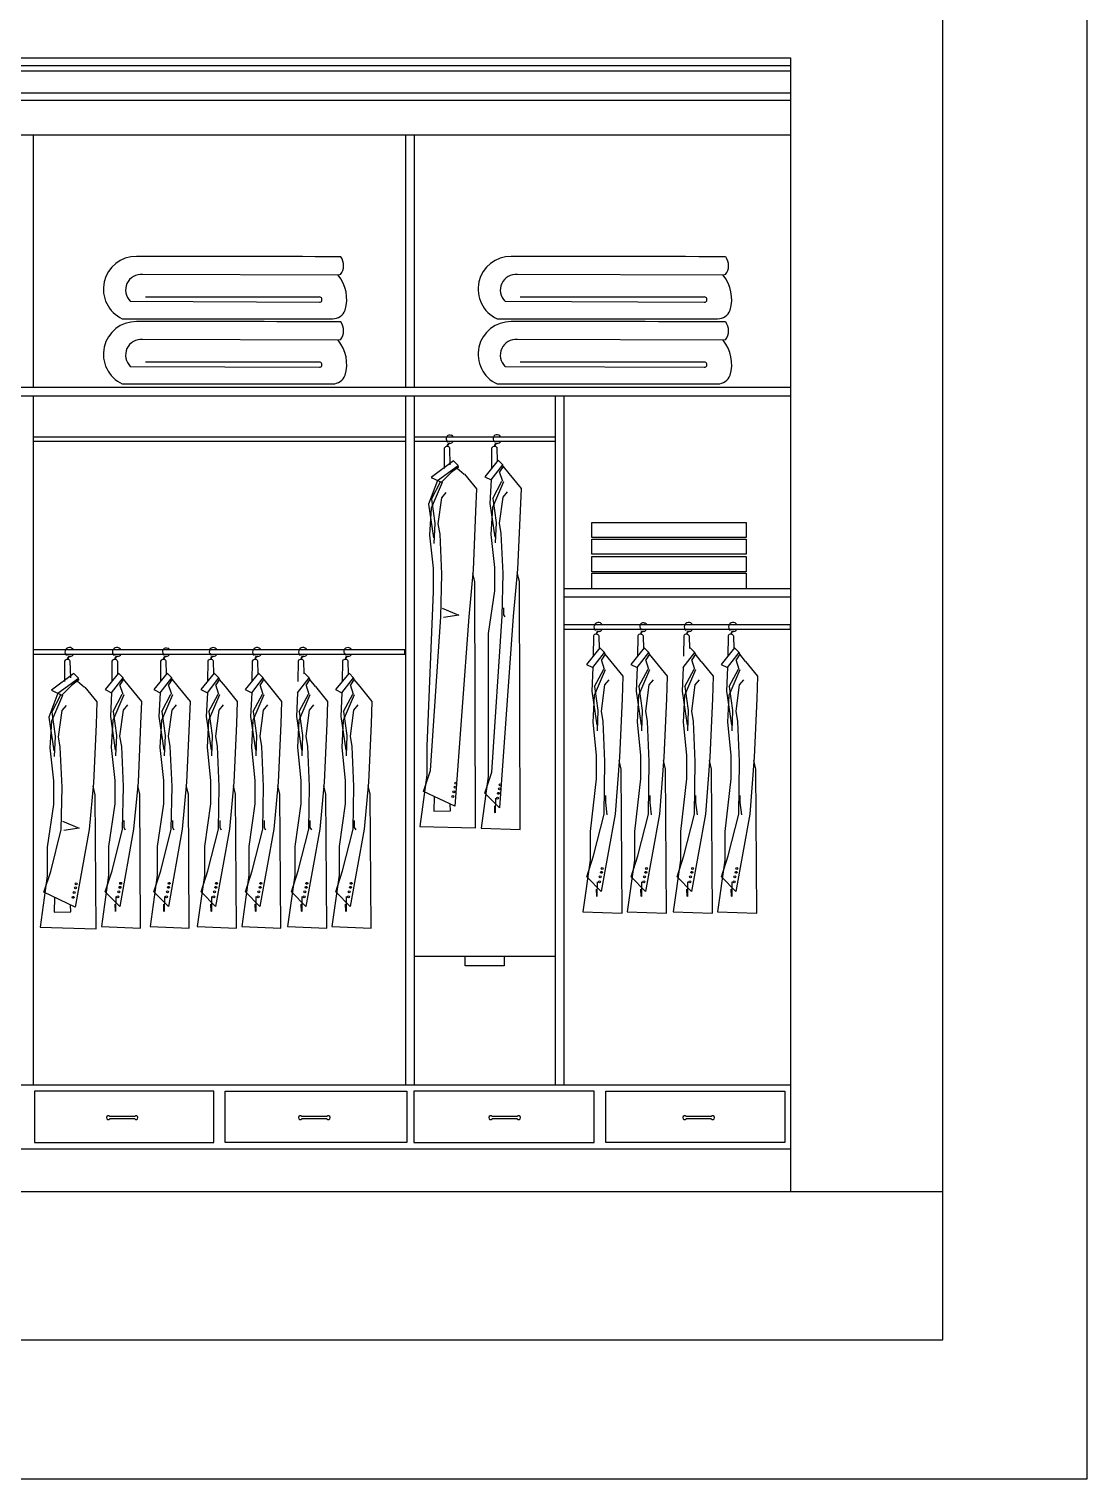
# Model space of a CAD drawing. Header units: inches. Extents: x 8.4 to 50.9, y 14.4 to 39.2.
# Drawn here: x 26.9 to 29.372, y 14.425 to 17.814 of the extents above; entities that cross this region are included whole.
import ezdxf

# ---------------------------------------------------------------- set-up
doc = ezdxf.new("R2010")
doc.units = ezdxf.units.IN
doc.header["$MEASUREMENT"] = 0
for name, color, linetype in [('02', 2, 'Continuous'), ('1', 1, 'Continuous'), ('kadrbm', 4, 'Continuous')]:
    doc.layers.add(name, color=color, linetype=linetype)

# ---------------------------------------------------------------- blocks, each defined once
blk = doc.blocks.new('kadrbm')
at = {"layer": 'kadrbm', "color": 4}
blk.add_lwpolyline([(0, 0), (0, 24.7972), (21, 24.7972), (21, 0), (0, 0)], close=True, dxfattribs=at)
blk.add_lwpolyline([(20.6631, 0.3257), (20.6631, 24.4603), (0.3369, 24.4603), (0.3369, 0.3257), (20.6631, 0.3257)], dxfattribs=at)

msp = doc.modelspace()

# ---------------------------------------------------------------- linework, layer by layer
at = {"layer": '02'}
for p, q in [((25.3668, 17.7466), (28.679, 17.7466)), ((28.679, 17.7282), (25.3668, 17.7282)), ((28.679, 17.7466), (28.679, 15.0966)), ((28.679, 17.6639), (25.4259, 17.6639)), ((28.679, 17.6466), (25.4433, 17.6466)), ((25.4594, 17.5666), (28.679, 17.5666)), ((26.9098, 17.5666), (26.9098, 16.9766)), ((27.7795, 17.5666), (27.7795, 16.9766)), ((27.7995, 17.5666), (27.7995, 16.9766)), ((27.6221, 17.2387), (27.1652, 17.2405)), ((27.6275, 17.2401), (27.6221, 17.2387)), ((28.5216, 17.2387), (28.0408, 17.2405)), ((28.527, 17.2401), (28.5216, 17.2387)), ((27.5768, 17.1876), (27.1719, 17.1876)), ((28.4763, 17.1876), (28.0475, 17.1876)), ((27.1364, 17.1777), (27.5782, 17.1755)), ((28.012, 17.1777), (28.4777, 17.1755)), ((27.1179, 17.1369), (27.6093, 17.1369)), ((27.9935, 17.1369), (28.5088, 17.1369)), ((27.6221, 17.0865), (27.1652, 17.0883)), ((27.6275, 17.0879), (27.6221, 17.0865)), ((28.5216, 17.0865), (28.0408, 17.0883)), ((28.527, 17.0879), (28.5216, 17.0865)), ((27.1364, 17.0255), (27.5782, 17.0233)), ((27.5768, 17.0354), (27.1719, 17.0354)), ((28.012, 17.0255), (28.4777, 17.0233)), ((28.4763, 17.0354), (28.0475, 17.0354)), ((27.1179, 16.9847), (27.6093, 16.9847)), ((27.9935, 16.9847), (28.5088, 16.9847)), ((26.0098, 16.9766), (28.679, 16.9766)), ((26.0098, 16.9566), (28.679, 16.9566)), ((26.9098, 16.9566), (26.9098, 15.3466)), ((27.7795, 16.9566), (27.7795, 15.3466)), ((27.7995, 16.9566), (27.7995, 15.3466)), ((28.1295, 16.9566), (28.1295, 15.3466)), ((28.1495, 16.9566), (28.1495, 15.3466)), ((26.9098, 16.8606), (27.7795, 16.8606)), ((26.9098, 16.8506), (27.7795, 16.8506)), ((27.7995, 16.8606), (27.8741, 16.8606)), ((27.7995, 16.8506), (28.1295, 16.8506)), ((27.8752, 16.8606), (28.1295, 16.8606)), ((27.8699, 16.8345), (27.8696, 16.787)), ((27.8842, 16.7956), (27.8833, 16.834)), ((27.9806, 16.8345), (27.9803, 16.787)), ((27.9947, 16.8049), (27.994, 16.834)), ((27.8918, 16.805), (27.8392, 16.7661)), ((27.8541, 16.7591), (27.9026, 16.7942)), ((27.8634, 16.7547), (27.8865, 16.7775)), ((27.9036, 16.7903), (27.8865, 16.7775)), ((27.8918, 16.805), (27.9026, 16.7942)), ((27.9002, 16.7878), (27.9168, 16.7734)), ((27.9036, 16.7903), (27.9026, 16.7942)), ((27.996, 16.8064), (27.9647, 16.7675)), ((27.9796, 16.7605), (28.0068, 16.7955)), ((27.996, 16.8064), (28.0068, 16.7955)), ((28.0078, 16.7917), (27.9995, 16.7789)), ((28.0068, 16.7561), (27.9995, 16.7789)), ((28.0078, 16.7917), (28.0068, 16.7955)), ((28.0076, 16.7915), (28.021, 16.7748)), ((27.8541, 16.7591), (27.8335, 16.7036)), ((27.865, 16.7541), (27.8391, 16.6942)), ((27.8392, 16.7661), (27.8649, 16.754)), ((27.8399, 16.7149), (27.8613, 16.7557)), ((27.917, 16.7734), (27.9455, 16.7389)), ((27.9647, 16.7675), (27.9796, 16.7605)), ((27.9796, 16.7605), (27.9769, 16.705)), ((28.0083, 16.7555), (27.9824, 16.6956)), ((27.9833, 16.7163), (28.0047, 16.7571)), ((28.0211, 16.7748), (28.0496, 16.7403)), ((27.8399, 16.7149), (27.8478, 16.6589)), ((27.856, 16.6577), (27.8641, 16.7186)), ((27.8641, 16.7186), (27.8743, 16.7308)), ((27.9455, 16.7389), (27.9434, 16.6861)), ((27.9833, 16.7163), (27.9912, 16.6603)), ((27.9994, 16.6591), (28.0075, 16.72)), ((28.0075, 16.72), (28.0177, 16.7322)), ((28.0496, 16.7403), (28.0476, 16.6875)), ((27.8335, 16.7036), (27.845, 16.6246)), ((27.8391, 16.6942), (27.8357, 16.6313)), ((27.9434, 16.6861), (27.9373, 16.55)), ((27.9769, 16.705), (27.9883, 16.626)), ((27.9824, 16.6956), (27.979, 16.6327)), ((28.0476, 16.6875), (28.0415, 16.5514)), ((27.8478, 16.6589), (27.8459, 16.6113)), ((27.8601, 16.6333), (27.856, 16.6577)), ((27.9912, 16.6603), (27.9893, 16.6127)), ((28.0034, 16.6347), (27.9994, 16.6591)), ((27.8357, 16.6313), (27.8438, 16.5541)), ((27.8641, 16.5399), (27.8601, 16.6333)), ((27.979, 16.6327), (27.9872, 16.5555)), ((28.0075, 16.5413), (28.0034, 16.6347)), ((27.8438, 16.5541), (27.8438, 16.4993)), ((27.8621, 16.4404), (27.8641, 16.5399)), ((27.9373, 16.55), (27.9272, 16.4404)), ((27.9414, 16.5216), (27.9366, 16.5417)), ((27.9872, 16.5555), (27.9872, 16.5006)), ((28.0055, 16.4417), (28.0075, 16.5413)), ((28.0415, 16.5514), (28.0313, 16.4417)), ((28.0456, 16.523), (28.0407, 16.5431)), ((27.9434, 15.9466), (27.9414, 16.5216)), ((28.0476, 15.9429), (28.0456, 16.523)), ((28.1495, 16.5066), (28.679, 16.5066)), ((27.8438, 16.4993), (27.8296, 16.1375)), ((27.9872, 16.5006), (27.9729, 16.4011)), ((28.1495, 16.4866), (28.679, 16.4866)), ((27.8377, 16.0807), (27.8621, 16.4404)), ((27.8651, 16.46), (27.9042, 16.4437)), ((27.9042, 16.4437), (27.8683, 16.4385)), ((27.9272, 16.4404), (27.8948, 15.9972)), ((27.9811, 16.0769), (28.0055, 16.4417)), ((28.0313, 16.4417), (27.999, 15.9935)), ((28.0084, 16.4614), (28.0084, 16.4451)), ((28.0084, 16.4451), (28.0117, 16.4398)), ((27.9729, 16.4011), (27.9729, 16.0668)), ((28.2186, 16.3955), (28.2183, 16.348)), ((28.2327, 16.3659), (28.232, 16.395)), ((28.3222, 16.3955), (28.3219, 16.348)), ((28.3363, 16.3659), (28.3356, 16.395)), ((28.4296, 16.3955), (28.4293, 16.348)), ((28.4437, 16.3659), (28.443, 16.395)), ((28.5332, 16.3955), (28.5329, 16.348)), ((28.5473, 16.3659), (28.5466, 16.395)), ((26.9828, 16.3369), (26.9826, 16.2893)), ((26.9972, 16.2979), (26.9963, 16.3363)), ((27.0936, 16.3369), (27.0933, 16.2893)), ((27.1077, 16.3072), (27.107, 16.3363)), ((27.2072, 16.3369), (27.2069, 16.2893)), ((27.2213, 16.3072), (27.2206, 16.3363)), ((27.3175, 16.3369), (27.3172, 16.2893)), ((27.3316, 16.3072), (27.3309, 16.3363)), ((27.4211, 16.3369), (27.4208, 16.2893)), ((27.4352, 16.3072), (27.4345, 16.3363)), ((27.5285, 16.3369), (27.5282, 16.2893)), ((27.5426, 16.3072), (27.5419, 16.3363)), ((27.6321, 16.3369), (27.6318, 16.2893)), ((27.6462, 16.3072), (27.6455, 16.3363)), ((28.2339, 16.3674), (28.2027, 16.3285)), ((28.2175, 16.3215), (28.2448, 16.3565)), ((28.2339, 16.3674), (28.2448, 16.3565)), ((28.2457, 16.3527), (28.2374, 16.3399)), ((28.2448, 16.3171), (28.2374, 16.3399)), ((28.2457, 16.3527), (28.2448, 16.3565)), ((28.2456, 16.3525), (28.2589, 16.3358)), ((28.2591, 16.3358), (28.2876, 16.3013)), ((28.3375, 16.3674), (28.3063, 16.3285)), ((28.3211, 16.3215), (28.3484, 16.3565)), ((28.3375, 16.3674), (28.3484, 16.3565)), ((28.3493, 16.3527), (28.341, 16.3399)), ((28.3484, 16.3171), (28.341, 16.3399)), ((28.3493, 16.3527), (28.3484, 16.3565)), ((28.3492, 16.3525), (28.3625, 16.3358)), ((28.3627, 16.3358), (28.3912, 16.3013)), ((28.4285, 16.3215), (28.4558, 16.3565)), ((28.4449, 16.3674), (28.4558, 16.3565)), ((28.4567, 16.3527), (28.4484, 16.3399)), ((28.4558, 16.3171), (28.4484, 16.3399)), ((28.4567, 16.3527), (28.4558, 16.3565)), ((28.4566, 16.3525), (28.4699, 16.3358)), ((28.4701, 16.3358), (28.4986, 16.3013)), ((28.5485, 16.3674), (28.5173, 16.3285)), ((28.5322, 16.3215), (28.5594, 16.3565)), ((28.5485, 16.3674), (28.5594, 16.3565)), ((28.5603, 16.3527), (28.552, 16.3399)), ((28.5594, 16.3171), (28.552, 16.3399)), ((28.5603, 16.3527), (28.5594, 16.3565)), ((28.5602, 16.3525), (28.5735, 16.3358)), ((28.5737, 16.3358), (28.6022, 16.3013)), ((27.0048, 16.3074), (26.9522, 16.2685)), ((27.0048, 16.3074), (27.0156, 16.2965)), ((27.1089, 16.3088), (27.0777, 16.2699)), ((27.1089, 16.3088), (27.1198, 16.2979)), ((27.2226, 16.3088), (27.1913, 16.2699)), ((27.2226, 16.3088), (27.2334, 16.2979)), ((27.3328, 16.3088), (27.3016, 16.2699)), ((27.3328, 16.3088), (27.3437, 16.2979)), ((27.4364, 16.3088), (27.4052, 16.2699)), ((27.4364, 16.3088), (27.4473, 16.2979)), ((27.5438, 16.3088), (27.5547, 16.2979)), ((27.6475, 16.3088), (27.6162, 16.2699)), ((27.6475, 16.3088), (27.6583, 16.2979)), ((28.2027, 16.3285), (28.2175, 16.3215)), ((28.2175, 16.3215), (28.2149, 16.266)), ((28.2463, 16.3165), (28.2204, 16.2566)), ((28.2212, 16.2773), (28.2426, 16.3181)), ((28.3063, 16.3285), (28.3211, 16.3215)), ((28.3211, 16.3215), (28.3185, 16.266)), ((28.3499, 16.3165), (28.324, 16.2566)), ((28.3248, 16.2773), (28.3463, 16.3181)), ((28.4285, 16.3215), (28.4259, 16.266)), ((28.4573, 16.3165), (28.4314, 16.2566)), ((28.4322, 16.2773), (28.4537, 16.3181)), ((28.5173, 16.3285), (28.5322, 16.3215)), ((28.5322, 16.3215), (28.5295, 16.266)), ((28.5609, 16.3165), (28.535, 16.2566)), ((28.5358, 16.2773), (28.5573, 16.3181)), ((26.9522, 16.2685), (26.9779, 16.2563)), ((26.967, 16.2615), (27.0156, 16.2965)), ((26.9764, 16.2571), (26.9994, 16.2798)), ((27.0166, 16.2927), (26.9994, 16.2798)), ((27.0132, 16.2901), (27.0298, 16.2758)), ((27.0166, 16.2927), (27.0156, 16.2965)), ((27.0299, 16.2758), (27.0584, 16.2412)), ((27.0777, 16.2699), (27.0925, 16.2628)), ((27.0925, 16.2628), (27.1198, 16.2979)), ((27.1207, 16.2941), (27.1124, 16.2812)), ((27.1198, 16.2584), (27.1124, 16.2812)), ((27.1207, 16.2941), (27.1198, 16.2979)), ((27.1206, 16.2938), (27.1339, 16.2772)), ((27.1341, 16.2772), (27.1626, 16.2426)), ((27.1913, 16.2699), (27.2062, 16.2628)), ((27.2062, 16.2628), (27.2334, 16.2979)), ((27.2343, 16.2941), (27.226, 16.2812)), ((27.2334, 16.2584), (27.226, 16.2812)), ((27.2343, 16.2941), (27.2334, 16.2979)), ((27.2342, 16.2938), (27.2476, 16.2772)), ((27.2477, 16.2772), (27.2762, 16.2426)), ((27.3016, 16.2699), (27.3165, 16.2628)), ((27.3165, 16.2628), (27.3437, 16.2979)), ((27.3446, 16.2941), (27.3363, 16.2812)), ((27.3437, 16.2584), (27.3363, 16.2812)), ((27.3446, 16.2941), (27.3437, 16.2979)), ((27.3445, 16.2938), (27.3578, 16.2772)), ((27.358, 16.2772), (27.3865, 16.2426)), ((27.4052, 16.2699), (27.4201, 16.2628)), ((27.4201, 16.2628), (27.4473, 16.2979)), ((27.4482, 16.2941), (27.4399, 16.2812)), ((27.4473, 16.2584), (27.4399, 16.2812)), ((27.4482, 16.2941), (27.4473, 16.2979)), ((27.4481, 16.2938), (27.4614, 16.2772)), ((27.4616, 16.2772), (27.4901, 16.2426)), ((27.5275, 16.2628), (27.5547, 16.2979)), ((27.5556, 16.2941), (27.5473, 16.2812)), ((27.5547, 16.2584), (27.5473, 16.2812)), ((27.5556, 16.2941), (27.5547, 16.2979)), ((27.5555, 16.2938), (27.5688, 16.2772)), ((27.569, 16.2772), (27.5975, 16.2426)), ((27.6162, 16.2699), (27.6311, 16.2628)), ((27.6311, 16.2628), (27.6583, 16.2979)), ((27.6592, 16.2941), (27.6509, 16.2812)), ((27.6583, 16.2584), (27.6509, 16.2812)), ((27.6592, 16.2941), (27.6583, 16.2979)), ((27.6591, 16.2938), (27.6725, 16.2772)), ((27.6726, 16.2772), (27.7011, 16.2426)), ((28.2212, 16.2773), (28.2291, 16.2213)), ((28.2373, 16.22), (28.2455, 16.281)), ((28.2455, 16.281), (28.2556, 16.2932)), ((28.2876, 16.3013), (28.2856, 16.2485)), ((28.3248, 16.2773), (28.3327, 16.2213)), ((28.3409, 16.22), (28.3491, 16.281)), ((28.3491, 16.281), (28.3592, 16.2932)), ((28.3912, 16.3013), (28.3892, 16.2485)), ((28.4322, 16.2773), (28.4401, 16.2213)), ((28.4483, 16.22), (28.4565, 16.281)), ((28.4565, 16.281), (28.4666, 16.2932)), ((28.4986, 16.3013), (28.4966, 16.2485)), ((28.5358, 16.2773), (28.5438, 16.2213)), ((28.5519, 16.22), (28.5601, 16.281)), ((28.5601, 16.281), (28.5702, 16.2932)), ((28.6022, 16.3013), (28.6002, 16.2485)), ((26.967, 16.2615), (26.9465, 16.2059)), ((26.9779, 16.2565), (26.952, 16.1966)), ((26.9529, 16.2173), (26.9743, 16.258)), ((27.0584, 16.2412), (27.0564, 16.1884)), ((27.0925, 16.2628), (27.0899, 16.2073)), ((27.1213, 16.2579), (27.0954, 16.198)), ((27.0962, 16.2187), (27.1176, 16.2594)), ((27.1204, 16.2223), (27.1306, 16.2345)), ((27.1626, 16.2426), (27.1606, 16.1898)), ((27.2062, 16.2628), (27.2035, 16.2073)), ((27.2349, 16.2579), (27.209, 16.198)), ((27.2099, 16.2187), (27.2313, 16.2594)), ((27.2341, 16.2223), (27.2442, 16.2345)), ((27.2762, 16.2426), (27.2742, 16.1898)), ((27.3165, 16.2628), (27.3138, 16.2073)), ((27.3452, 16.2579), (27.3193, 16.198)), ((27.3201, 16.2187), (27.3416, 16.2594)), ((27.3444, 16.2223), (27.3545, 16.2345)), ((27.3865, 16.2426), (27.3845, 16.1898)), ((27.4201, 16.2628), (27.4174, 16.2073)), ((27.4488, 16.2579), (27.4229, 16.198)), ((27.4238, 16.2187), (27.4452, 16.2594)), ((27.448, 16.2223), (27.4581, 16.2345)), ((27.4901, 16.2426), (27.4881, 16.1898)), ((27.5275, 16.2628), (27.5248, 16.2073)), ((27.5562, 16.2579), (27.5303, 16.198)), ((27.5312, 16.2187), (27.5526, 16.2594)), ((27.5554, 16.2223), (27.5655, 16.2345)), ((27.5975, 16.2426), (27.5955, 16.1898)), ((27.6311, 16.2628), (27.6284, 16.2073)), ((27.6598, 16.2579), (27.6339, 16.198)), ((27.6348, 16.2187), (27.6562, 16.2594)), ((27.659, 16.2223), (27.6691, 16.2345)), ((27.7011, 16.2426), (27.6991, 16.1898)), ((28.2149, 16.266), (28.2263, 16.187)), ((28.2204, 16.2566), (28.217, 16.1936)), ((28.2856, 16.2485), (28.2795, 16.1124)), ((28.3185, 16.266), (28.3299, 16.187)), ((28.324, 16.2566), (28.3206, 16.1936)), ((28.3892, 16.2485), (28.3831, 16.1124)), ((28.4259, 16.266), (28.4373, 16.187)), ((28.4314, 16.2566), (28.428, 16.1936)), ((28.4966, 16.2485), (28.4905, 16.1124)), ((28.5295, 16.266), (28.5409, 16.187)), ((28.535, 16.2566), (28.5316, 16.1936)), ((28.6002, 16.2485), (28.5941, 16.1124)), ((26.9465, 16.2059), (26.9579, 16.127)), ((26.9529, 16.2173), (26.9608, 16.1612)), ((26.969, 16.16), (26.9771, 16.2209)), ((26.9771, 16.2209), (26.9872, 16.2331)), ((27.0899, 16.2073), (27.1013, 16.1284)), ((27.0962, 16.2187), (27.1041, 16.1626)), ((27.1123, 16.1614), (27.1204, 16.2223)), ((27.2035, 16.2073), (27.2149, 16.1284)), ((27.2099, 16.2187), (27.2178, 16.1626)), ((27.226, 16.1614), (27.2341, 16.2223)), ((27.3138, 16.2073), (27.3252, 16.1284)), ((27.3201, 16.2187), (27.3281, 16.1626)), ((27.3362, 16.1614), (27.3444, 16.2223)), ((27.4174, 16.2073), (27.4288, 16.1284)), ((27.4238, 16.2187), (27.4317, 16.1626)), ((27.4398, 16.1614), (27.448, 16.2223)), ((27.5248, 16.2073), (27.5362, 16.1284)), ((27.5312, 16.2187), (27.5391, 16.1626)), ((27.5472, 16.1614), (27.5554, 16.2223)), ((27.6284, 16.2073), (27.6398, 16.1284)), ((27.6348, 16.2187), (27.6427, 16.1626)), ((27.6509, 16.1614), (27.659, 16.2223)), ((28.2291, 16.2213), (28.2272, 16.1737)), ((28.2414, 16.1957), (28.2373, 16.22)), ((28.3327, 16.2213), (28.3308, 16.1737)), ((28.345, 16.1957), (28.3409, 16.22)), ((28.4401, 16.2213), (28.4382, 16.1737)), ((28.4524, 16.1957), (28.4483, 16.22)), ((28.5438, 16.2213), (28.5418, 16.1737)), ((28.556, 16.1957), (28.5519, 16.22)), ((26.952, 16.1966), (26.9486, 16.1336)), ((27.0564, 16.1884), (27.0503, 16.0524)), ((27.0954, 16.198), (27.092, 16.135)), ((27.1606, 16.1898), (27.1545, 16.0538)), ((27.209, 16.198), (27.2056, 16.135)), ((27.2742, 16.1898), (27.2681, 16.0538)), ((27.3193, 16.198), (27.3159, 16.135)), ((27.3845, 16.1898), (27.3784, 16.0538)), ((27.4229, 16.198), (27.4195, 16.135)), ((27.4881, 16.1898), (27.482, 16.0538)), ((27.5303, 16.198), (27.5269, 16.135)), ((27.5955, 16.1898), (27.5894, 16.0538)), ((27.6339, 16.198), (27.6305, 16.135)), ((27.6991, 16.1898), (27.693, 16.0538)), ((28.217, 16.1936), (28.2251, 16.1165)), ((28.2455, 16.1022), (28.2414, 16.1957)), ((28.3206, 16.1936), (28.3287, 16.1165)), ((28.3491, 16.1022), (28.345, 16.1957)), ((28.428, 16.1936), (28.4361, 16.1165)), ((28.4565, 16.1022), (28.4524, 16.1957)), ((28.5316, 16.1936), (28.5397, 16.1165)), ((28.5601, 16.1022), (28.556, 16.1957)), ((26.9486, 16.1336), (26.9568, 16.0564)), ((26.9608, 16.1612), (26.9589, 16.1137)), ((26.973, 16.1356), (26.969, 16.16)), ((26.9771, 16.0422), (26.973, 16.1356)), ((27.092, 16.135), (27.1001, 16.0578)), ((27.1041, 16.1626), (27.1022, 16.1151)), ((27.1164, 16.137), (27.1123, 16.1614)), ((27.1204, 16.0436), (27.1164, 16.137)), ((27.2056, 16.135), (27.2138, 16.0578)), ((27.2178, 16.1626), (27.2159, 16.1151)), ((27.23, 16.137), (27.226, 16.1614)), ((27.2341, 16.0436), (27.23, 16.137)), ((27.3159, 16.135), (27.324, 16.0578)), ((27.3281, 16.1626), (27.3262, 16.1151)), ((27.3403, 16.137), (27.3362, 16.1614)), ((27.3444, 16.0436), (27.3403, 16.137)), ((27.4195, 16.135), (27.4277, 16.0578)), ((27.4317, 16.1626), (27.4298, 16.1151)), ((27.4439, 16.137), (27.4398, 16.1614)), ((27.448, 16.0436), (27.4439, 16.137)), ((27.5269, 16.135), (27.5351, 16.0578)), ((27.5391, 16.1626), (27.5372, 16.1151)), ((27.5513, 16.137), (27.5472, 16.1614)), ((27.5554, 16.0436), (27.5513, 16.137)), ((27.6305, 16.135), (27.6387, 16.0578)), ((27.6427, 16.1626), (27.6408, 16.1151)), ((27.6549, 16.137), (27.6509, 16.1614)), ((27.659, 16.0436), (27.6549, 16.137)), ((27.8296, 16.1375), (27.8296, 16.0705)), ((28.2251, 16.1165), (28.2251, 16.0616)), ((28.2434, 15.979), (28.2455, 16.1022)), ((28.2795, 16.1124), (28.2693, 15.979)), ((28.2835, 16.084), (28.2787, 16.1041)), ((28.3287, 16.1165), (28.3287, 16.0616)), ((28.347, 15.979), (28.3491, 16.1022)), ((28.3831, 16.1124), (28.3729, 15.979)), ((28.3871, 16.084), (28.3823, 16.1041)), ((28.4361, 16.1165), (28.4361, 16.0616)), ((28.4544, 15.979), (28.4565, 16.1022)), ((28.4905, 16.1124), (28.4803, 15.979)), ((28.4945, 16.084), (28.4897, 16.1041)), ((28.5397, 16.1165), (28.5397, 16.0616)), ((28.558, 15.979), (28.5601, 16.1022)), ((28.5941, 16.1124), (28.5839, 15.979)), ((28.5981, 16.084), (28.5933, 16.1041)), ((27.8296, 16.0705), (27.8128, 15.95)), ((27.8217, 16.0317), (27.8377, 16.0807)), ((27.9729, 16.0668), (27.9562, 15.9463)), ((27.965, 16.028), (27.9811, 16.0769)), ((28.2856, 15.7475), (28.2835, 16.084)), ((28.3892, 15.7475), (28.3871, 16.084)), ((28.4966, 15.7475), (28.4945, 16.084)), ((28.6002, 15.7475), (28.5981, 16.084)), ((26.9568, 16.0564), (26.9568, 16.0016)), ((26.9751, 15.9427), (26.9771, 16.0422)), ((27.0503, 16.0524), (27.0401, 15.9427)), ((27.0544, 16.0239), (27.0495, 16.044)), ((27.1001, 16.0578), (27.1001, 16.003)), ((27.1184, 15.9441), (27.1204, 16.0436)), ((27.1545, 16.0538), (27.1443, 15.9441)), ((27.1585, 16.0253), (27.1537, 16.0454)), ((27.2138, 16.0578), (27.2138, 16.003)), ((27.232, 15.9441), (27.2341, 16.0436)), ((27.2681, 16.0538), (27.2579, 15.9441)), ((27.2722, 16.0253), (27.2673, 16.0454)), ((27.324, 16.0578), (27.324, 16.003)), ((27.3423, 15.9441), (27.3444, 16.0436)), ((27.3784, 16.0538), (27.3682, 15.9441)), ((27.3824, 16.0253), (27.3776, 16.0454)), ((27.4277, 16.0578), (27.4277, 16.003)), ((27.4459, 15.9441), (27.448, 16.0436)), ((27.482, 16.0538), (27.4718, 15.9441)), ((27.4861, 16.0253), (27.4812, 16.0454)), ((27.5351, 16.0578), (27.5351, 16.003)), ((27.5533, 15.9441), (27.5554, 16.0436)), ((27.5894, 16.0538), (27.5792, 15.9441)), ((27.5935, 16.0253), (27.5886, 16.0454)), ((27.6387, 16.0578), (27.6387, 16.003)), ((27.657, 15.9441), (27.659, 16.0436)), ((27.693, 16.0538), (27.6828, 15.9441)), ((27.6971, 16.0253), (27.6922, 16.0454)), ((27.8948, 15.9972), (27.8217, 16.0317)), ((28.2251, 16.0616), (28.2109, 15.9384)), ((28.3287, 16.0616), (28.3145, 15.9384)), ((28.4361, 16.0616), (28.4219, 15.9384)), ((28.5397, 16.0616), (28.5255, 15.9384)), ((26.9568, 16.0016), (26.9425, 15.9021)), ((27.0564, 15.7112), (27.0544, 16.0239)), ((27.1001, 16.003), (27.0859, 15.9035)), ((27.1606, 15.7126), (27.1585, 16.0253)), ((27.2138, 16.003), (27.1995, 15.9035)), ((27.2742, 15.7126), (27.2722, 16.0253)), ((27.324, 16.003), (27.3098, 15.9035)), ((27.3845, 15.7126), (27.3824, 16.0253)), ((27.4277, 16.003), (27.4134, 15.9035)), ((27.4881, 15.7126), (27.4861, 16.0253)), ((27.5351, 16.003), (27.5208, 15.9035)), ((27.5955, 15.7126), (27.5935, 16.0253)), ((27.6387, 16.003), (27.6244, 15.9035)), ((27.6991, 15.7126), (27.6971, 16.0253)), ((27.8462, 16.0201), (27.8456, 15.9857)), ((27.8844, 15.9864), (27.884, 16.0023)), ((27.999, 15.9935), (27.965, 16.028)), ((27.9886, 15.9827), (27.9881, 15.9986)), ((27.9896, 16.0164), (27.989, 15.982)), ((28.2464, 16.0224), (28.2464, 16.006)), ((28.2464, 16.006), (28.2496, 15.9771)), ((28.35, 16.0224), (28.35, 16.006)), ((28.35, 16.006), (28.3533, 15.9771)), ((28.4574, 16.0224), (28.4574, 16.006)), ((28.4574, 16.006), (28.4607, 15.9771)), ((28.561, 16.0224), (28.561, 16.006)), ((28.561, 16.006), (28.5643, 15.9771)), ((27.1214, 15.9637), (27.1214, 15.9474)), ((27.235, 15.9637), (27.235, 15.9474)), ((27.3453, 15.9637), (27.3453, 15.9474)), ((27.4489, 15.9637), (27.4489, 15.9474)), ((27.5563, 15.9637), (27.5563, 15.9474)), ((27.6599, 15.9637), (27.6599, 15.9474)), ((27.8456, 15.9857), (27.8844, 15.9864)), ((27.989, 15.982), (27.9886, 15.9827)), ((28.219, 15.8816), (28.2434, 15.979)), ((28.2693, 15.979), (28.2369, 15.7981)), ((28.3226, 15.8816), (28.347, 15.979)), ((28.3729, 15.979), (28.3406, 15.7981)), ((28.43, 15.8816), (28.4544, 15.979)), ((28.4803, 15.979), (28.448, 15.7981)), ((28.5336, 15.8816), (28.558, 15.979)), ((28.5839, 15.979), (28.5516, 15.7981)), ((26.9507, 15.8452), (26.9751, 15.9427)), ((26.978, 15.9623), (27.0172, 15.946)), ((27.0172, 15.946), (26.9813, 15.9408)), ((27.0401, 15.9427), (27.0078, 15.7618)), ((27.094, 15.8466), (27.1184, 15.9441)), ((27.1443, 15.9441), (27.1119, 15.7632)), ((27.1214, 15.9474), (27.1246, 15.9422)), ((27.2077, 15.8466), (27.232, 15.9441)), ((27.2579, 15.9441), (27.2256, 15.7632)), ((27.235, 15.9474), (27.2383, 15.9422)), ((27.3179, 15.8466), (27.3423, 15.9441)), ((27.3682, 15.9441), (27.3359, 15.7632)), ((27.3453, 15.9474), (27.3486, 15.9422)), ((27.4216, 15.8466), (27.4459, 15.9441)), ((27.4718, 15.9441), (27.4395, 15.7632)), ((27.4489, 15.9474), (27.4522, 15.9422)), ((27.529, 15.8466), (27.5533, 15.9441)), ((27.5792, 15.9441), (27.5469, 15.7632)), ((27.5563, 15.9474), (27.5596, 15.9422)), ((27.6326, 15.8466), (27.657, 15.9441)), ((27.6828, 15.9441), (27.6505, 15.7632)), ((27.6599, 15.9474), (27.6632, 15.9422)), ((27.8128, 15.95), (27.9434, 15.9466)), ((27.9562, 15.9463), (28.0476, 15.9429)), ((28.2109, 15.9384), (28.2109, 15.8714)), ((28.3145, 15.9384), (28.3145, 15.8714)), ((28.4219, 15.9384), (28.4219, 15.8714)), ((28.5255, 15.9384), (28.5255, 15.8714)), ((26.9425, 15.9021), (26.9425, 15.8351)), ((27.0859, 15.9035), (27.0859, 15.8364)), ((27.1995, 15.9035), (27.1995, 15.8364)), ((27.3098, 15.9035), (27.3098, 15.8364)), ((27.4134, 15.9035), (27.4134, 15.8364)), ((27.5208, 15.9035), (27.5208, 15.8364)), ((27.6244, 15.9035), (27.6244, 15.8364)), ((28.2109, 15.8714), (28.1941, 15.7509)), ((28.203, 15.8326), (28.219, 15.8816)), ((28.3145, 15.8714), (28.2977, 15.7509)), ((28.3066, 15.8326), (28.3226, 15.8816)), ((28.4219, 15.8714), (28.4051, 15.7509)), ((28.414, 15.8326), (28.43, 15.8816)), ((28.5255, 15.8714), (28.5088, 15.7509)), ((28.5176, 15.8326), (28.5336, 15.8816)), ((26.9425, 15.8351), (26.9258, 15.7146)), ((26.9346, 15.7963), (26.9507, 15.8452)), ((27.0859, 15.8364), (27.0691, 15.716)), ((27.078, 15.7977), (27.094, 15.8466)), ((27.1995, 15.8364), (27.1828, 15.716)), ((27.1916, 15.7977), (27.2077, 15.8466)), ((27.3098, 15.8364), (27.2931, 15.716)), ((27.3019, 15.7977), (27.3179, 15.8466)), ((27.4134, 15.8364), (27.3967, 15.716)), ((27.4055, 15.7977), (27.4216, 15.8466)), ((27.5208, 15.8364), (27.5041, 15.716)), ((27.5129, 15.7977), (27.529, 15.8466)), ((27.6244, 15.8364), (27.6077, 15.716)), ((27.6165, 15.7977), (27.6326, 15.8466)), ((28.2369, 15.7981), (28.203, 15.8326)), ((28.3406, 15.7981), (28.3066, 15.8326)), ((28.448, 15.7981), (28.414, 15.8326)), ((28.5516, 15.7981), (28.5176, 15.8326)), ((27.0078, 15.7618), (26.9346, 15.7963)), ((27.1119, 15.7632), (27.078, 15.7977)), ((27.2256, 15.7632), (27.1916, 15.7977)), ((27.3359, 15.7632), (27.3019, 15.7977)), ((27.4395, 15.7632), (27.4055, 15.7977)), ((27.5469, 15.7632), (27.5129, 15.7977)), ((27.6505, 15.7632), (27.6165, 15.7977)), ((28.2266, 15.7873), (28.2261, 15.8032)), ((28.2275, 15.821), (28.2269, 15.7866)), ((28.3302, 15.7873), (28.3297, 15.8032)), ((28.3311, 15.821), (28.3306, 15.7866)), ((28.4376, 15.7873), (28.4371, 15.8032)), ((28.4385, 15.821), (28.438, 15.7866)), ((28.5412, 15.7873), (28.5407, 15.8032)), ((28.5421, 15.821), (28.5416, 15.7866)), ((26.9592, 15.7847), (26.9586, 15.7502)), ((26.9974, 15.7509), (26.9969, 15.7669)), ((27.1016, 15.7523), (27.1011, 15.7683)), ((27.1025, 15.7861), (27.1019, 15.7516)), ((27.2152, 15.7523), (27.2147, 15.7683)), ((27.2162, 15.7861), (27.2156, 15.7516)), ((27.3255, 15.7523), (27.325, 15.7683)), ((27.3264, 15.7861), (27.3259, 15.7516)), ((27.4291, 15.7523), (27.4286, 15.7683)), ((27.43, 15.7861), (27.4295, 15.7516)), ((27.5365, 15.7523), (27.536, 15.7683)), ((27.5374, 15.7861), (27.5369, 15.7516)), ((27.6401, 15.7523), (27.6396, 15.7683)), ((27.6411, 15.7861), (27.6405, 15.7516)), ((28.2269, 15.7866), (28.2266, 15.7873)), ((28.3306, 15.7866), (28.3302, 15.7873)), ((28.438, 15.7866), (28.4376, 15.7873)), ((28.5416, 15.7866), (28.5412, 15.7873)), ((26.9586, 15.7502), (26.9974, 15.7509)), ((27.1019, 15.7516), (27.1016, 15.7523)), ((27.2156, 15.7516), (27.2152, 15.7523)), ((27.3259, 15.7516), (27.3255, 15.7523)), ((27.4295, 15.7516), (27.4291, 15.7523)), ((27.5369, 15.7516), (27.5365, 15.7523)), ((27.6405, 15.7516), (27.6401, 15.7523)), ((28.1941, 15.7509), (28.2856, 15.7475)), ((28.2977, 15.7509), (28.3892, 15.7475)), ((28.4051, 15.7509), (28.4966, 15.7475)), ((28.5088, 15.7509), (28.6002, 15.7475)), ((26.9258, 15.7146), (27.0564, 15.7112)), ((27.0691, 15.716), (27.1606, 15.7126)), ((27.1828, 15.716), (27.2742, 15.7126)), ((27.2931, 15.716), (27.3845, 15.7126)), ((27.3967, 15.716), (27.4881, 15.7126)), ((27.5041, 15.716), (27.5955, 15.7126)), ((27.6077, 15.716), (27.6991, 15.7126)), ((27.7995, 15.6466), (28.1295, 15.6466)), ((26.0098, 15.3466), (28.679, 15.3466)), ((27.1468, 15.2722), (27.0884, 15.2722)), ((27.1468, 15.267), (27.0884, 15.267)), ((27.5957, 15.2722), (27.5374, 15.2722)), ((27.5957, 15.267), (27.5374, 15.267)), ((28.0405, 15.2722), (27.9821, 15.2722)), ((28.0405, 15.267), (27.9821, 15.267)), ((28.4936, 15.2722), (28.4352, 15.2722)), ((28.4936, 15.267), (28.4352, 15.267)), ((25.4594, 15.1966), (28.679, 15.1966)), ((25.4594, 15.0966), (28.679, 15.0966))]:
    msp.add_line(p, q, dxfattribs=at)
for points in [[(28.2148, 16.6609), (28.5754, 16.6609), (28.5754, 16.6257), (28.2148, 16.6257)], [(28.2148, 16.6219), (28.5754, 16.6219), (28.5754, 16.5867), (28.2148, 16.5867)], [(28.2148, 16.5808), (28.5754, 16.5808), (28.5754, 16.5456), (28.2148, 16.5456)]]:
    msp.add_lwpolyline(points, close=True, dxfattribs=at)
for points in [[(28.2148, 16.5066), (28.2148, 16.5418), (28.5754, 16.5418), (28.5754, 16.5066)], [(28.1495, 16.4111), (28.679, 16.4111), (28.679, 16.4216), (28.1495, 16.4216)], [(26.9098, 16.3525), (27.7779, 16.3525), (27.7779, 16.363), (26.9098, 16.363)], [(28.0101, 15.6466), (28.0101, 15.6242), (27.9189, 15.6242), (27.9189, 15.6466)]]:
    msp.add_lwpolyline(points, dxfattribs=at)
for centre, radius in [((27.8774, 16.8495), 0.000959), ((27.9882, 16.8495), 0.000959), ((28.2261, 16.4105), 0.000959), ((28.3297, 16.4105), 0.000959), ((28.4371, 16.4105), 0.000959), ((28.5407, 16.4105), 0.000959), ((26.9904, 16.3518), 0.000959), ((27.1011, 16.3518), 0.000959), ((27.2148, 16.3518), 0.000959), ((27.325, 16.3518), 0.000959), ((27.4286, 16.3518), 0.000959), ((27.536, 16.3518), 0.000959), ((27.6397, 16.3518), 0.000959), ((27.8925, 16.0313), 0.00228), ((27.8953, 16.042), 0.00228), ((27.8969, 16.0512), 0.00228), ((27.9994, 16.0383), 0.00228), ((28.001, 16.0475), 0.00228), ((27.8904, 16.02), 0.00228), ((27.9945, 16.0163), 0.00228), ((27.9966, 16.0276), 0.00228), ((28.2346, 15.8322), 0.00228), ((28.2374, 15.8429), 0.00228), ((28.239, 15.8521), 0.00228), ((28.3382, 15.8322), 0.00228), ((28.341, 15.8429), 0.00228), ((28.3426, 15.8521), 0.00228), ((28.4456, 15.8322), 0.00228), ((28.4484, 15.8429), 0.00228), ((28.45, 15.8521), 0.00228), ((28.5492, 15.8322), 0.00228), ((28.552, 15.8429), 0.00228), ((28.5536, 15.8521), 0.00228), ((27.0054, 15.7959), 0.00228), ((27.0082, 15.8065), 0.00228), ((27.0098, 15.8158), 0.00228), ((27.1096, 15.7973), 0.00228), ((27.1124, 15.8079), 0.00228), ((27.114, 15.8172), 0.00228), ((27.2232, 15.7973), 0.00228), ((27.226, 15.8079), 0.00228), ((27.2276, 15.8172), 0.00228), ((27.3335, 15.7973), 0.00228), ((27.3363, 15.8079), 0.00228), ((27.3379, 15.8172), 0.00228), ((27.4371, 15.7973), 0.00228), ((27.4399, 15.8079), 0.00228), ((27.4415, 15.8172), 0.00228), ((27.5445, 15.7973), 0.00228), ((27.5473, 15.8079), 0.00228), ((27.5489, 15.8172), 0.00228), ((27.6481, 15.7973), 0.00228), ((27.6509, 15.8079), 0.00228), ((27.6525, 15.8172), 0.00228), ((28.2325, 15.8209), 0.00228), ((28.3361, 15.8209), 0.00228), ((28.4435, 15.8209), 0.00228), ((28.5471, 15.8209), 0.00228), ((27.0033, 15.7845), 0.00228), ((27.1075, 15.7859), 0.00228), ((27.2211, 15.7859), 0.00228), ((27.3314, 15.7859), 0.00228), ((27.435, 15.7859), 0.00228), ((27.5424, 15.7859), 0.00228), ((27.646, 15.7859), 0.00228)]:
    msp.add_circle(centre, radius, dxfattribs=at)
for centre, radius, start, end in [((27.1499, 17.2061), 0.0763, 89.4543, 245.1656), ((27.2548, -53.5367), 70.8192, 89.697991, 90.084225), ((27.6009, 17.2611), 0.034, 321.7528, 36.8191), ((28.0255, 17.2061), 0.0763, 89.4543, 245.1656), ((28.1355, -60.8168), 78.0993, 89.712412, 90.080203), ((28.5004, 17.2611), 0.034, 321.7528, 36.8191), ((27.1622, 17.2039), 0.0368, 85.2319, 225.5868), ((27.553, 17.1823), 0.0892, 343.4184, 39.2187), ((28.0377, 17.2039), 0.0368, 85.2319, 225.5868), ((28.4525, 17.1823), 0.0892, 343.4184, 39.2187), ((27.5783, 17.1816), 0.00612, 269.2533, 104.177), ((28.4778, 17.1816), 0.00612, 269.2533, 104.177), ((27.6093, 17.1681), 0.0312, 270, 338.975), ((28.5088, 17.1681), 0.0312, 270, 338.975), ((27.1499, 17.0539), 0.0763, 89.4543, 245.1656), ((27.2548, -53.6889), 70.8192, 89.697991, 90.084225), ((27.6009, 17.1089), 0.034, 321.7528, 36.8191), ((28.0255, 17.0539), 0.0763, 89.4543, 245.1656), ((28.1355, -60.969), 78.0993, 89.712412, 90.080203), ((28.5004, 17.1089), 0.034, 321.7528, 36.8191), ((27.1622, 17.0517), 0.0368, 85.2319, 225.5868), ((27.553, 17.0301), 0.0892, 343.4184, 39.2187), ((28.0377, 17.0517), 0.0368, 85.2319, 225.5868), ((28.4525, 17.0301), 0.0892, 343.4184, 39.2187), ((27.5783, 17.0294), 0.00612, 269.2533, 104.177), ((28.4778, 17.0294), 0.00612, 269.2533, 104.177), ((27.6093, 17.0159), 0.0312, 270, 338.975), ((28.5088, 17.0159), 0.0312, 270, 338.975), ((27.8824, 16.8568), 0.00809, 58.8889, 230.4094), ((27.8841, 16.8381), 0.00796, 98.1438, 177.8717), ((27.8841, 16.8381), 0.00696, 98.1438, 177.7449), ((27.8816, 16.8555), 0.0106, 278.1438, 332.6972), ((27.8816, 16.8555), 0.0106, 28.9305, 58.8889), ((27.9931, 16.8568), 0.00909, 58.8889, 230.4094), ((27.9948, 16.8381), 0.00796, 98.1438, 177.8717), ((27.9948, 16.8381), 0.00696, 98.1438, 177.7449), ((27.9923, 16.8555), 0.0106, 278.1438, 332.6972), ((27.9923, 16.8555), 0.0106, 28.9305, 58.8889), ((27.8764, 16.8309), 0.00752, 24.2419, 150.7783), ((27.9872, 16.8309), 0.00752, 24.2419, 150.7783), ((28.2303, 16.4165), 0.0106, 28.9305, 230.329), ((28.2328, 16.3991), 0.00796, 98.1438, 177.8717), ((28.2328, 16.3991), 0.00696, 98.1438, 177.7449), ((28.2303, 16.4165), 0.0106, 278.1438, 332.6972), ((28.3347, 16.4178), 0.00809, 58.8889, 230.4094), ((28.3364, 16.3991), 0.00796, 98.1438, 177.8717), ((28.3364, 16.3991), 0.00696, 98.1438, 177.7449), ((28.3339, 16.4165), 0.0106, 278.1438, 332.6972), ((28.3339, 16.4165), 0.0106, 28.9305, 58.8889), ((28.4413, 16.4165), 0.0106, 28.9305, 230.329), ((28.4438, 16.3991), 0.00796, 98.1438, 177.8717), ((28.4438, 16.3991), 0.00696, 98.1438, 177.7449), ((28.4413, 16.4165), 0.0106, 278.1438, 332.6972), ((28.5449, 16.4165), 0.0106, 28.9305, 230.329), ((28.5474, 16.3991), 0.00796, 98.1438, 177.8717), ((28.5474, 16.3991), 0.00696, 98.1438, 177.7449), ((28.5449, 16.4165), 0.0106, 278.1438, 332.6972), ((28.2251, 16.3919), 0.00752, 24.2419, 150.7783), ((28.3287, 16.3919), 0.00752, 24.2419, 150.7783), ((28.4361, 16.3919), 0.00752, 24.2419, 150.7783), ((28.5397, 16.3919), 0.00752, 24.2419, 150.7783), ((26.9894, 16.3332), 0.00752, 24.2419, 150.7783), ((26.9945, 16.3578), 0.0106, 28.9305, 230.329), ((26.997, 16.3404), 0.00796, 98.1438, 177.8717), ((26.997, 16.3404), 0.00696, 98.1438, 177.7449), ((26.9945, 16.3578), 0.0106, 278.1438, 332.6972), ((27.1001, 16.3332), 0.00752, 24.2419, 150.7783), ((27.1053, 16.3578), 0.0106, 28.9305, 230.329), ((27.1077, 16.3404), 0.00796, 98.1438, 177.8717), ((27.1077, 16.3404), 0.00696, 98.1438, 177.7449), ((27.1053, 16.3578), 0.0106, 278.1438, 332.6972), ((27.2138, 16.3332), 0.00752, 24.2419, 150.7783), ((27.2197, 16.3591), 0.00809, 58.8889, 230.4094), ((27.2214, 16.3404), 0.00796, 98.1438, 177.8717), ((27.2214, 16.3404), 0.00696, 98.1438, 177.7449), ((27.2189, 16.3578), 0.0106, 278.1438, 332.6972), ((27.2189, 16.3578), 0.0106, 28.9305, 58.8889), ((27.3241, 16.3332), 0.00752, 24.2419, 150.7783), ((27.33, 16.3591), 0.00909, 58.8889, 230.4094), ((27.3317, 16.3404), 0.00796, 98.1438, 177.8717), ((27.3317, 16.3404), 0.00696, 98.1438, 177.7449), ((27.3292, 16.3578), 0.0106, 278.1438, 332.6972), ((27.3292, 16.3578), 0.0106, 28.9305, 58.8889), ((27.4277, 16.3332), 0.00752, 24.2419, 150.7783), ((27.4328, 16.3578), 0.0106, 28.9305, 230.329), ((27.4353, 16.3404), 0.00796, 98.1438, 177.8717), ((27.4353, 16.3404), 0.00696, 98.1438, 177.7449), ((27.4328, 16.3578), 0.0106, 278.1438, 332.6972), ((27.5351, 16.3332), 0.00752, 24.2419, 150.7783), ((27.5402, 16.3578), 0.0106, 28.9305, 230.329), ((27.5427, 16.3404), 0.00796, 98.1438, 177.8717), ((27.5427, 16.3404), 0.00696, 98.1438, 177.7449), ((27.5402, 16.3578), 0.0106, 278.1438, 332.6972), ((27.6387, 16.3332), 0.00752, 24.2419, 150.7783), ((27.6446, 16.3591), 0.00909, 58.8889, 230.4094), ((27.6463, 16.3404), 0.00796, 98.1438, 177.8717), ((27.6463, 16.3404), 0.00696, 98.1438, 177.7449), ((27.6438, 16.3578), 0.0106, 278.1438, 332.6972), ((27.6438, 16.3578), 0.0106, 28.9305, 58.8889), ((27.0851, 15.2696), 0.00427, 37.6705, 322.3295), ((27.1502, 15.2696), 0.00427, 217.6705, 142.3295), ((27.534, 15.2696), 0.00427, 37.6705, 322.3295), ((27.5991, 15.2696), 0.00427, 217.6705, 142.3295), ((27.9788, 15.2696), 0.00427, 37.6705, 322.3295), ((28.0439, 15.2696), 0.00427, 217.6705, 142.3295), ((28.4318, 15.2696), 0.00427, 37.6705, 322.3295), ((28.497, 15.2696), 0.00427, 217.6705, 142.3295)]:
    msp.add_arc(centre, radius, start, end, dxfattribs=at)
at = {"layer": '1'}
for p, q in [((25.3891, 17.7159), (28.679, 17.7159)), ((26.9127, 15.3316), (26.9127, 15.2116)), ((27.3315, 15.3316), (26.9127, 15.3316)), ((27.3315, 15.2116), (27.3315, 15.3316)), ((27.3582, 15.3316), (27.7825, 15.3316)), ((27.3582, 15.2116), (27.3582, 15.3316)), ((27.7825, 15.3316), (27.7825, 15.2116)), ((28.2206, 15.3316), (27.7989, 15.3316)), ((27.7989, 15.3316), (27.7989, 15.2116)), ((28.2206, 15.2116), (28.2206, 15.3316)), ((28.2473, 15.3316), (28.6661, 15.3316)), ((28.2473, 15.2116), (28.2473, 15.3316)), ((28.6661, 15.3316), (28.6661, 15.2116)), ((26.9127, 15.2116), (27.3315, 15.2116)), ((27.7825, 15.2116), (27.3582, 15.2116)), ((27.7989, 15.2116), (28.2206, 15.2116)), ((28.6661, 15.2116), (28.2473, 15.2116)), ((8.7087, 15.0966), (29.0349, 15.0966))]:
    msp.add_line(p, q, dxfattribs=at)

# ---------------------------------------------------------------- block references
at = {"layer": 'kadrbm'}
msp.add_blockref('kadrbm', (8.3718, 14.4249), dxfattribs=at)

doc.saveas('drawing.dxf')
